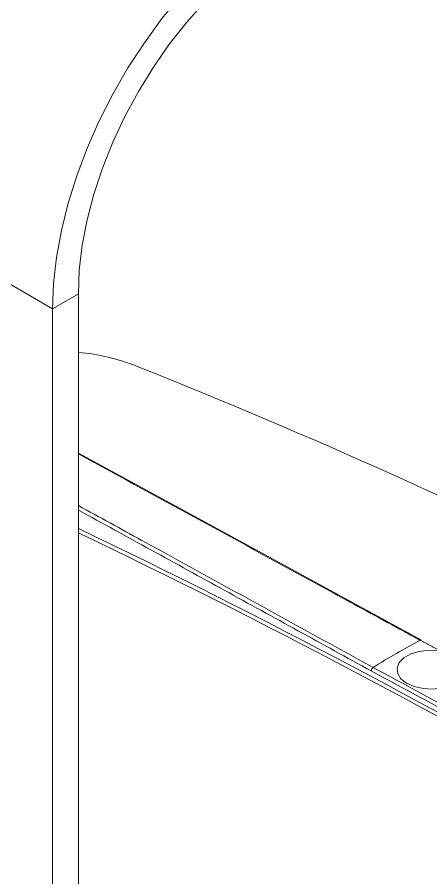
# Model space of a CAD drawing. Extents: x 8 to 113, y 2 to 87.
# Drawn here: x 15.872 to 18.009, y 70.541 to 74.986 of the extents above; entities that cross this region are included whole.
import ezdxf

# ---------------------------------------------------------------- set-up
doc = ezdxf.new("R2010")
doc.units = 0
doc.header["$MEASUREMENT"] = 0
doc.layers.add('OBJECT', color=7, linetype='CONTINUOUS')

msp = doc.modelspace()

# ---------------------------------------------------------------- linework, layer by layer
at = {"layer": 'OBJECT', "linetype": 'Continuous', "lineweight": 15}
for p, q in [((16.0547, 73.4803), (15.1708, 73.9906)), ((16.1876, 73.5571), (16.0547, 73.4803)), ((16.1876, 73.5571), (16.1876, 66.5204)), ((16.0547, 73.4803), (16.0547, 66.4189))]:
    msp.add_line(p, q, dxfattribs=at)
at = {"layer": 'OBJECT', "linetype": 'Continuous', "lineweight": 15, "flags": 128}
for points in [[(17.2483, 75.5477), (17.1381, 75.4782), (17.0289, 75.3976), (16.9216, 75.3065), (16.8171, 75.2057), (16.7162, 75.0961), (16.6199, 74.9785), (16.529, 74.8541), (16.4441, 74.7238), (16.3662, 74.5887), (16.2958, 74.4501), (16.2334, 74.3091), (16.1798, 74.1669), (16.1353, 74.0248), (16.1002, 73.8838), (16.075, 73.7453), (16.0598, 73.6104), (16.0547, 73.4803)], [(17.2483, 75.3942), (17.1443, 75.3283), (17.0413, 75.2512), (16.9404, 75.1637), (16.8424, 75.0666), (16.7483, 74.9609), (16.659, 74.8476), (16.5754, 74.7277), (16.4983, 74.6025), (16.4284, 74.4731), (16.3664, 74.3407), (16.3128, 74.2067), (16.2683, 74.0724), (16.2333, 73.939), (16.208, 73.8078), (16.1927, 73.6801), (16.1876, 73.5571)], [(17.9611, 71.7682), (17.1946, 72.186), (16.1876, 72.7348)], [(18.1787, 71.6365), (18.1817, 71.608), (18.1706, 71.5801), (18.1465, 71.5552), (18.1111, 71.5352), (18.0674, 71.5218), (18.0189, 71.516), (17.9696, 71.5184), (17.9234, 71.5286), (17.8842, 71.546), (17.8549, 71.5691), (17.8381, 71.5959), (17.8351, 71.6244), (17.8462, 71.6523), (17.8704, 71.6772), (17.9057, 71.6972), (17.9494, 71.7106), (17.9979, 71.7164), (18.0472, 71.714), (18.0934, 71.7038), (18.1327, 71.6864), (18.1619, 71.6634), (18.1787, 71.6365)]]:
    msp.add_lwpolyline(points, dxfattribs=at)
at = {"layer": 'OBJECT', "linetype": 'Continuous', "lineweight": 15}
for centre, radius, start, end in [((16.0888, 72.1634), 1.0961, 68.4073, 84.8298), ((4.3487, 42.6713), 32.8386, 63.22805, 68.29786), ((-1.1176, 36.2041), 40.0707, 59.87557, 64.41388), ((-0.9339, 36.5071), 39.6978, 59.85862, 64.45012), ((19.419, 68.9493), 3.1763, 117.4627, 122.5319), ((17.9581, 71.7614), 0.00738, 65.9613, 121.9175), ((17.9581, 71.7615), 0.00731, 65.5588, 122.1766), ((17.7239, 71.6085), 0.0228, 124.6317, 177.8083), ((17.7074, 71.6208), 0.0131, 241.2234, 241.9766), ((17.7238, 71.6088), 0.0225, 124.7847, 178.6208), ((21.8054, 66.8296), 4.7523, 125.4631, 145.1492)]:
    msp.add_arc(centre, radius, start, end, dxfattribs=at)
for points, knots in [([(17.9542, 71.7677), (17.9471, 71.7716), (17.9117, 71.7909), (17.763, 71.8719), (17.1812, 72.189), (16.6278, 72.4907), (16.1876, 72.7306)], [0, 0, 0, 0, 0.012026, 0.060129, 0.252543, 1, 1, 1, 1]), ([(16.1876, 72.4638), (16.2969, 72.4038), (16.8047, 72.1249), (17.3125, 71.8461), (17.7109, 71.6272)], [0, 0, 0, 0, 0.215313, 1, 1, 1, 1]), ([(18.6901, 71.0667), (18.5254, 71.1591), (18.1958, 71.3441), (17.8661, 71.5209), (17.7013, 71.6093)], [0, 0, 0, 0, 0.499772, 1, 1, 1, 1]), ([(17.7109, 71.6272), (17.8759, 71.5388), (18.2033, 71.3632), (18.5308, 71.1795), (18.6933, 71.0883)], [0, 0, 0, 0, 0.503696, 1, 1, 1, 1])]:
    msp.add_open_spline(points, degree=3, knots=knots, dxfattribs=at)
for points in [[(17.7011, 71.6094), (16.1876, 72.4406)], [(18.0573, 71.7124), (17.9542, 71.7677)]]:
    msp.add_open_spline(points, degree=1, dxfattribs=at)

doc.saveas('drawing.dxf')
